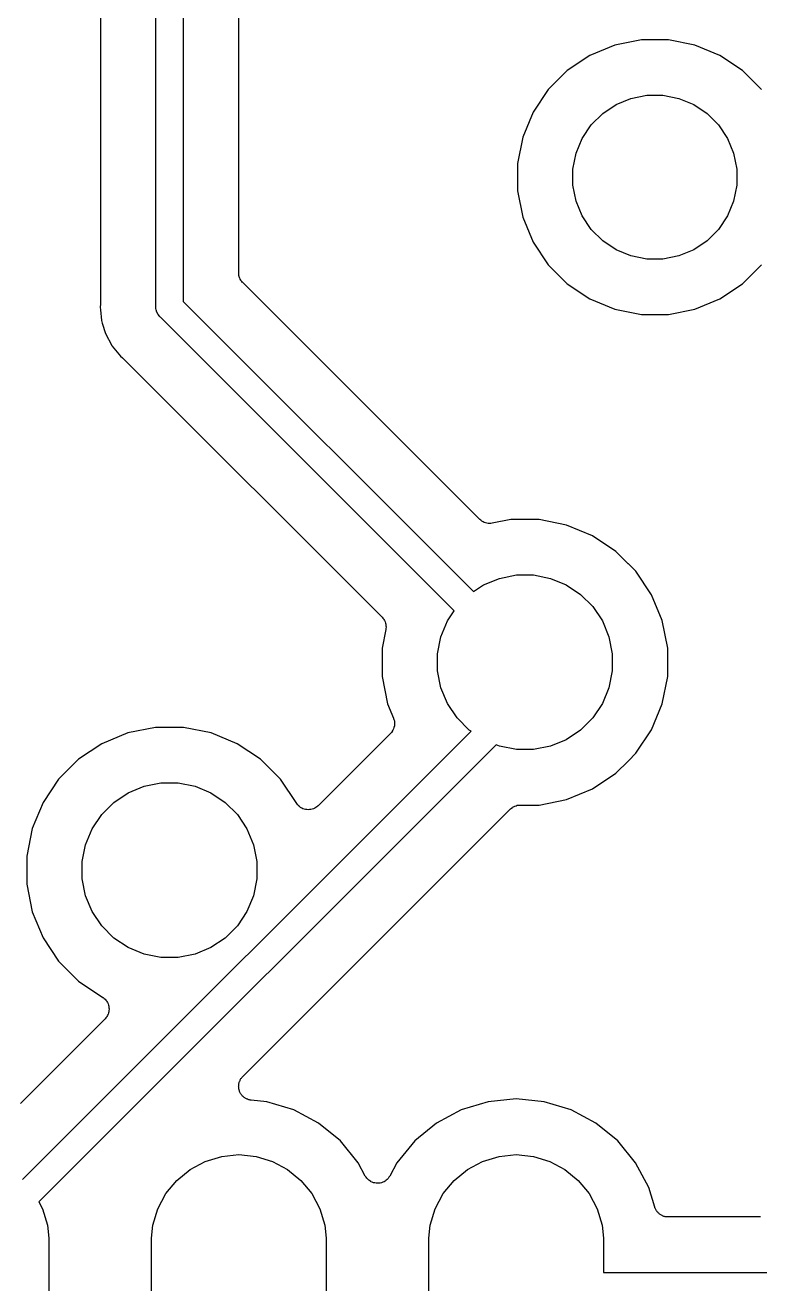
# Model space of a CAD drawing. Extents: x 20 to 116, y -135 to -20.
# Drawn here: x 52.98 to 59.71, y -99.23 to -87.7 of the extents above; entities that cross this region are included whole.
import ezdxf

# ---------------------------------------------------------------- set-up
doc = ezdxf.new("R2010")
doc.units = 0
doc.layers.add('BLACK', color=7, linetype='CONTINUOUS')

msp = doc.modelspace()

# ---------------------------------------------------------------- linework, layer by layer
at = {"layer": 'BLACK', "linetype": 'CONTINUOUS'}
for p, q in [((54.18, -90.2789), (54.18, -86.0758)), ((54.43, -86.0758), (54.43, -90.2332)), ((53.672, -86.503), (53.672, -90.2477)), ((54.938, -89.9702), (54.938, -86.503)), ((58.6261, -87.837), (58.3831, -87.8853)), ((58.8739, -87.837), (58.6261, -87.837)), ((59.1169, -87.8853), (58.8739, -87.837)), ((58.1541, -87.9802), (57.9481, -88.1179)), ((58.3831, -87.8853), (58.1541, -87.9802)), ((59.3459, -87.9802), (59.1169, -87.8853)), ((59.5519, -88.1178), (59.3459, -87.9802)), ((57.9481, -88.1179), (57.7728, -88.2931)), ((59.7271, -88.2931), (59.5519, -88.1178)), ((57.7728, -88.2931), (57.6352, -88.4991)), ((58.2719, -88.5124), (58.3947, -88.4304)), ((58.3947, -88.4304), (58.5312, -88.3738)), ((58.5312, -88.3738), (58.6761, -88.345)), ((58.6761, -88.345), (58.8239, -88.345)), ((58.8239, -88.345), (58.9688, -88.3738)), ((58.9688, -88.3738), (59.1053, -88.4304)), ((59.1053, -88.4304), (59.2281, -88.5124)), ((57.6352, -88.4991), (57.5403, -88.7281)), ((58.1674, -88.6169), (58.2719, -88.5124)), ((59.2281, -88.5124), (59.3326, -88.6169)), ((58.0854, -88.7397), (58.1674, -88.6169)), ((59.3326, -88.6169), (59.4146, -88.7397)), ((57.5403, -88.7281), (57.492, -88.9711)), ((58.0288, -88.8762), (58.0854, -88.7397)), ((59.4146, -88.7397), (59.4712, -88.8762)), ((58, -89.0211), (58.0288, -88.8762)), ((59.4712, -88.8762), (59.5, -89.0211)), ((57.492, -88.9711), (57.492, -89.2189)), ((58, -89.1689), (58, -89.0211)), ((59.5, -89.0211), (59.5, -89.1689)), ((57.492, -89.2189), (57.5403, -89.4619)), ((58.0288, -89.3138), (58, -89.1689)), ((59.5, -89.1689), (59.4712, -89.3138)), ((58.0854, -89.4503), (58.0288, -89.3138)), ((59.4712, -89.3138), (59.4146, -89.4503)), ((57.5403, -89.4619), (57.6352, -89.6909)), ((58.1674, -89.5731), (58.0854, -89.4503)), ((59.4146, -89.4503), (59.3326, -89.5731)), ((58.2719, -89.6776), (58.1674, -89.5731)), ((59.3326, -89.5731), (59.2281, -89.6776)), ((57.6352, -89.6909), (57.7728, -89.8969)), ((58.3947, -89.7596), (58.2719, -89.6776)), ((59.2281, -89.6776), (59.1053, -89.7596)), ((58.5312, -89.8162), (58.3947, -89.7596)), ((58.6761, -89.845), (58.5312, -89.8162)), ((58.9688, -89.8162), (58.8239, -89.845)), ((59.1053, -89.7596), (58.9688, -89.8162)), ((57.7728, -89.8969), (57.9481, -90.0721)), ((58.8239, -89.845), (58.6761, -89.845)), ((59.5519, -90.0722), (59.7271, -89.8969)), ((54.9391, -89.9818), (54.938, -89.9702)), ((54.9402, -89.9936), (54.9391, -89.9818)), ((54.9404, -89.9942), (54.9402, -89.9936)), ((54.9404, -89.9949), (54.9404, -89.9942)), ((54.9438, -90.0061), (54.9404, -89.9949)), ((54.9471, -90.0174), (54.9438, -90.0061)), ((54.9474, -90.018), (54.9471, -90.0174)), ((54.9476, -90.0186), (54.9474, -90.018)), ((54.9531, -90.029), (54.9476, -90.0186)), ((54.9585, -90.0394), (54.9531, -90.029)), ((54.9589, -90.0399), (54.9585, -90.0394)), ((54.9592, -90.0405), (54.9589, -90.0399)), ((54.9666, -90.0496), (54.9592, -90.0405)), ((54.974, -90.0587), (54.9666, -90.0496)), ((54.9749, -90.0597), (54.974, -90.0587)), ((54.9752, -90.06), (54.9749, -90.0597)), ((54.9749, -90.0597), (54.9749, -90.0597)), ((54.9749, -90.0597), (54.9749, -90.0597)), ((55.7276, -90.8124), (54.9752, -90.06)), ((57.9481, -90.0721), (58.1541, -90.2098)), ((59.3459, -90.2098), (59.5519, -90.0722)), ((53.6714, -90.2601), (53.6689, -90.285)), ((53.6689, -90.285), (53.6714, -90.3099)), ((53.672, -90.2494), (53.6714, -90.2548)), ((53.6714, -90.2548), (53.6714, -90.2601)), ((53.672, -90.2477), (53.672, -90.2494)), ((54.1794, -90.285), (54.18, -90.2789)), ((54.18, -90.2911), (54.1794, -90.285)), ((54.1808, -90.2995), (54.18, -90.2911)), ((54.43, -90.2332), (57.0892, -92.8924)), ((58.1541, -90.2098), (58.3831, -90.3047)), ((59.1169, -90.3047), (59.3459, -90.2098)), ((53.6714, -90.3099), (53.6812, -90.4091)), ((53.6812, -90.4091), (53.6887, -90.4339)), ((54.1818, -90.3095), (54.1808, -90.2995)), ((54.189, -90.3331), (54.1818, -90.3095)), ((54.2006, -90.3548), (54.189, -90.3331)), ((54.2116, -90.3682), (54.2006, -90.3548)), ((54.2162, -90.3738), (54.2116, -90.3682)), ((54.2209, -90.3777), (54.2162, -90.3738)), ((56.9124, -93.0692), (54.2209, -90.3777)), ((58.3831, -90.3047), (58.6261, -90.353)), ((58.6261, -90.353), (58.8739, -90.353)), ((58.8739, -90.353), (59.1169, -90.3047)), ((53.6887, -90.4339), (53.6887, -90.4339)), ((53.6887, -90.4339), (53.7174, -90.5284)), ((53.7174, -90.5284), (53.7761, -90.6384)), ((53.7761, -90.6384), (53.7792, -90.6421)), ((53.7792, -90.6421), (53.7792, -90.6421)), ((53.7792, -90.6421), (53.8552, -90.7348)), ((53.8552, -90.7348), (53.8746, -90.7506)), ((53.8746, -90.7506), (53.8759, -90.7518)), ((53.8759, -90.7518), (53.8797, -90.7556)), ((53.8797, -90.7556), (53.8838, -90.759)), ((53.8838, -90.759), (56.2511, -93.1263)), ((55.7277, -90.8125), (55.7276, -90.8124)), ((57.1463, -92.2311), (55.7277, -90.8125)), ((57.1554, -92.2386), (57.1463, -92.2311)), ((57.1645, -92.2462), (57.1554, -92.2386)), ((57.165, -92.2465), (57.1645, -92.2462)), ((57.1655, -92.2468), (57.165, -92.2465)), ((57.1758, -92.2524), (57.1655, -92.2468)), ((57.1862, -92.2581), (57.1758, -92.2524)), ((57.4312, -92.232), (57.2609, -92.2659)), ((57.6888, -92.232), (57.4312, -92.232)), ((57.9415, -92.2823), (57.6888, -92.232)), ((57.1868, -92.2583), (57.1862, -92.2581)), ((57.1873, -92.2586), (57.1868, -92.2583)), ((57.1986, -92.262), (57.1873, -92.2586)), ((57.2098, -92.2656), (57.1986, -92.262)), ((57.2104, -92.2656), (57.2098, -92.2656)), ((57.211, -92.2658), (57.2104, -92.2656)), ((57.2228, -92.267), (57.211, -92.2658)), ((57.2345, -92.2683), (57.2228, -92.267)), ((57.2351, -92.2682), (57.2345, -92.2683)), ((57.2357, -92.2683), (57.2351, -92.2682)), ((57.2475, -92.2672), (57.2357, -92.2683)), ((57.2591, -92.2662), (57.2475, -92.2672)), ((57.2603, -92.266), (57.2591, -92.2662)), ((57.2604, -92.266), (57.2603, -92.266)), ((57.2603, -92.266), (57.2603, -92.266)), ((57.2609, -92.2659), (57.2604, -92.266)), ((58.1796, -92.3809), (57.9415, -92.2823)), ((58.3938, -92.524), (58.1796, -92.3809)), ((58.5068, -92.637), (58.3938, -92.524)), ((58.5069, -92.6371), (58.5068, -92.637)), ((58.576, -92.7062), (58.5069, -92.6371)), ((58.7191, -92.9204), (58.576, -92.7062)), ((57.0892, -92.8924), (57.1811, -92.831)), ((57.1811, -92.831), (57.3266, -92.7707)), ((57.3266, -92.7707), (57.4812, -92.74)), ((57.4812, -92.74), (57.6388, -92.74)), ((57.6388, -92.74), (57.7934, -92.7707)), ((57.7934, -92.7707), (57.9389, -92.831)), ((57.9389, -92.831), (58.07, -92.9186)), ((58.07, -92.9186), (58.1814, -93.03)), ((58.8177, -93.1585), (58.7191, -92.9204)), ((58.1814, -93.03), (58.269, -93.1611)), ((56.2511, -93.1263), (56.2515, -93.1267)), ((56.2515, -93.1267), (56.2515, -93.1267)), ((56.2515, -93.1267), (56.2515, -93.1267)), ((56.2515, -93.1267), (56.2524, -93.1276)), ((56.2524, -93.1276), (56.2598, -93.1368)), ((56.2598, -93.1368), (56.2672, -93.1459)), ((56.2672, -93.1459), (56.2674, -93.1465)), ((56.2674, -93.1465), (56.2678, -93.1469)), ((56.2678, -93.1469), (56.2732, -93.1574)), ((56.2732, -93.1574), (56.2788, -93.1678)), ((56.2788, -93.1678), (56.2789, -93.1684)), ((56.2789, -93.1684), (56.2792, -93.169)), ((56.2792, -93.169), (56.2825, -93.1803)), ((56.7907, -93.3066), (56.851, -93.1611)), ((56.851, -93.1611), (56.9124, -93.0692)), ((58.269, -93.1611), (58.3293, -93.3066)), ((58.868, -93.4112), (58.8177, -93.1585)), ((56.2859, -93.2409), (56.252, -93.4112)), ((56.2825, -93.1803), (56.2859, -93.1916)), ((56.2859, -93.1916), (56.286, -93.1922)), ((56.287, -93.2291), (56.2859, -93.2409)), ((56.286, -93.1922), (56.2861, -93.1928)), ((56.2861, -93.1928), (56.2872, -93.2045)), ((56.2883, -93.2174), (56.287, -93.2291)), ((56.2872, -93.2045), (56.2883, -93.2162)), ((56.2883, -93.2162), (56.2883, -93.2168)), ((56.2883, -93.2168), (56.2883, -93.2174)), ((56.76, -93.4612), (56.7907, -93.3066)), ((58.3293, -93.3066), (58.36, -93.4612)), ((56.252, -93.4112), (56.252, -93.6688)), ((56.76, -93.6188), (56.76, -93.4612)), ((58.36, -93.4612), (58.36, -93.6188)), ((58.868, -93.6688), (58.868, -93.4112)), ((56.7907, -93.7734), (56.76, -93.6188)), ((58.36, -93.6188), (58.3293, -93.7734)), ((56.252, -93.6688), (56.3023, -93.9215)), ((58.8177, -93.9215), (58.868, -93.6688)), ((56.851, -93.9189), (56.7907, -93.7734)), ((58.3293, -93.7734), (58.269, -93.9189)), ((56.3023, -93.9215), (56.3565, -94.0524)), ((56.9386, -94.05), (56.851, -93.9189)), ((58.269, -93.9189), (58.1814, -94.05)), ((58.7191, -94.1596), (58.8177, -93.9215)), ((56.3565, -94.0524), (56.3567, -94.053)), ((56.3567, -94.053), (56.3567, -94.0531)), ((56.3567, -94.0531), (56.3568, -94.0531)), ((56.3568, -94.0531), (56.3572, -94.0541)), ((56.3572, -94.0541), (56.3604, -94.0654)), ((56.3604, -94.0654), (56.3638, -94.0768)), ((56.3638, -94.0768), (56.3639, -94.0774)), ((56.3639, -94.0774), (56.364, -94.0779)), ((56.364, -94.0779), (56.365, -94.0896)), ((56.365, -94.0896), (56.3662, -94.1015)), ((57.05, -94.1614), (56.9386, -94.05)), ((58.1814, -94.05), (58.07, -94.1614)), ((52.9592, -98.279), (57.0661, -94.1721)), ((53.9235, -94.1873), (53.6854, -94.2859)), ((54.1762, -94.137), (53.9235, -94.1873)), ((54.4338, -94.137), (54.1762, -94.137)), ((54.6865, -94.1873), (54.4338, -94.137)), ((54.9246, -94.2859), (54.6865, -94.1873)), ((56.329, -94.1908), (55.6658, -94.854)), ((56.3365, -94.1817), (56.329, -94.1908)), ((56.3441, -94.1726), (56.3365, -94.1817)), ((56.3443, -94.1721), (56.3441, -94.1726)), ((56.3447, -94.1717), (56.3443, -94.1721)), ((56.3503, -94.1612), (56.3447, -94.1717)), ((56.356, -94.1509), (56.3503, -94.1612)), ((56.3561, -94.1503), (56.356, -94.1509)), ((56.3564, -94.1498), (56.3561, -94.1503)), ((56.3599, -94.1384), (56.3564, -94.1498)), ((56.3634, -94.1272), (56.3599, -94.1384)), ((56.3635, -94.1267), (56.3634, -94.1272)), ((56.3637, -94.1261), (56.3635, -94.1267)), ((56.3649, -94.1142), (56.3637, -94.1261)), ((56.3661, -94.1026), (56.3649, -94.1142)), ((56.3662, -94.1015), (56.3661, -94.102)), ((56.3661, -94.102), (56.3661, -94.1026)), ((57.0661, -94.1721), (57.05, -94.1614)), ((58.07, -94.1614), (57.9389, -94.249)), ((58.576, -94.3738), (58.7191, -94.1596)), ((57.2954, -94.2963), (53.1084, -98.4833)), ((53.6854, -94.2859), (53.4712, -94.429)), ((55.1388, -94.429), (54.9246, -94.2859)), ((57.3266, -94.3093), (57.2954, -94.2963)), ((57.4812, -94.34), (57.3266, -94.3093)), ((57.7934, -94.3093), (57.6388, -94.34)), ((57.9389, -94.249), (57.7934, -94.3093)), ((53.4712, -94.429), (53.289, -94.6112)), ((55.321, -94.6112), (55.1388, -94.429)), ((57.6388, -94.34), (57.4812, -94.34)), ((58.3938, -94.556), (58.5069, -94.4429)), ((58.5069, -94.4429), (58.576, -94.3738)), ((58.5069, -94.4429), (58.5069, -94.4429)), ((58.1796, -94.6991), (58.3938, -94.556)), ((53.289, -94.6112), (53.1459, -94.8254)), ((53.9261, -94.736), (54.0716, -94.6757)), ((54.0716, -94.6757), (54.2262, -94.645)), ((54.2262, -94.645), (54.3838, -94.645)), ((54.3838, -94.645), (54.5384, -94.6757)), ((54.5384, -94.6757), (54.6839, -94.736)), ((55.4704, -94.8348), (55.321, -94.6112)), ((53.795, -94.8236), (53.9261, -94.736)), ((54.6839, -94.736), (54.815, -94.8236)), ((57.9415, -94.7977), (58.1796, -94.6991)), ((53.1459, -94.8254), (53.0473, -95.0635)), ((53.6836, -94.935), (53.795, -94.8236)), ((54.815, -94.8236), (54.9264, -94.935)), ((54.9747, -97.3355), (57.425, -94.8852)), ((55.478, -94.844), (55.4704, -94.8348)), ((55.4855, -94.8534), (55.478, -94.844)), ((55.4858, -94.8536), (55.4855, -94.8534)), ((55.4861, -94.8539), (55.4858, -94.8536)), ((55.4954, -94.8616), (55.4861, -94.8539)), ((55.5046, -94.8693), (55.4954, -94.8616)), ((55.5049, -94.8694), (55.5046, -94.8693)), ((55.5052, -94.8697), (55.5049, -94.8694)), ((55.5158, -94.8754), (55.5052, -94.8697)), ((55.5264, -94.8811), (55.5158, -94.8754)), ((55.5267, -94.8812), (55.5264, -94.8811)), ((55.5271, -94.8814), (55.5267, -94.8812)), ((55.5385, -94.8849), (55.5271, -94.8814)), ((55.55, -94.8885), (55.5385, -94.8849)), ((55.5504, -94.8886), (55.55, -94.8885)), ((55.5508, -94.8887), (55.5504, -94.8886)), ((55.5626, -94.8899), (55.5508, -94.8887)), ((55.5746, -94.8912), (55.5626, -94.8899)), ((55.575, -94.8912), (55.5746, -94.8912)), ((55.5754, -94.8912), (55.575, -94.8912)), ((55.5872, -94.8901), (55.5754, -94.8912)), ((55.5993, -94.8891), (55.5872, -94.8901)), ((55.5997, -94.8889), (55.5993, -94.8891)), ((55.6001, -94.8889), (55.5997, -94.8889)), ((55.6115, -94.8855), (55.6001, -94.8889)), ((55.6231, -94.8821), (55.6115, -94.8855)), ((55.6235, -94.882), (55.6231, -94.8821)), ((55.6239, -94.8818), (55.6235, -94.882)), ((55.6345, -94.8763), (55.6239, -94.8818)), ((55.6451, -94.8707), (55.6345, -94.8763)), ((55.6454, -94.8705), (55.6451, -94.8707)), ((55.6458, -94.8703), (55.6454, -94.8705)), ((55.6551, -94.8628), (55.6458, -94.8703)), ((55.6645, -94.8553), (55.6551, -94.8628)), ((55.6651, -94.8547), (55.6645, -94.8553)), ((55.6658, -94.854), (55.6651, -94.8547)), ((55.6651, -94.8547), (55.6651, -94.8547)), ((55.6651, -94.8547), (55.6651, -94.8547)), ((57.425, -94.8852), (57.4253, -94.8849)), ((57.4253, -94.8849), (57.4263, -94.884)), ((57.4253, -94.8849), (57.4253, -94.8849)), ((57.4253, -94.8849), (57.4253, -94.8849)), ((57.4263, -94.884), (57.4355, -94.8766)), ((57.4355, -94.8766), (57.4445, -94.8692)), ((57.4445, -94.8692), (57.4451, -94.8689)), ((57.4451, -94.8689), (57.4456, -94.8685)), ((57.4456, -94.8685), (57.4561, -94.8631)), ((57.4561, -94.8631), (57.4664, -94.8576)), ((57.4664, -94.8576), (57.467, -94.8574)), ((57.467, -94.8574), (57.4676, -94.8571)), ((57.4676, -94.8571), (57.4789, -94.8538)), ((57.4789, -94.8538), (57.4901, -94.8504)), ((57.4901, -94.8504), (57.4908, -94.8504)), ((57.4908, -94.8504), (57.4914, -94.8502)), ((57.4914, -94.8502), (57.5031, -94.8491)), ((57.5031, -94.8491), (57.5148, -94.848)), ((57.5148, -94.848), (57.6888, -94.848)), ((57.6888, -94.848), (57.9415, -94.7977)), ((53.596, -95.0661), (53.6836, -94.935)), ((54.9264, -94.935), (55.014, -95.0661)), ((53.0473, -95.0635), (52.997, -95.3162)), ((53.5357, -95.2116), (53.596, -95.0661)), ((55.014, -95.0661), (55.0743, -95.2116)), ((53.505, -95.3662), (53.5357, -95.2116)), ((55.0743, -95.2116), (55.105, -95.3662)), ((52.997, -95.3162), (52.997, -95.5738)), ((53.505, -95.5238), (53.505, -95.3662)), ((55.105, -95.3662), (55.105, -95.5238)), ((52.997, -95.5738), (53.0473, -95.8265)), ((53.5357, -95.6784), (53.505, -95.5238)), ((55.105, -95.5238), (55.0743, -95.6784)), ((53.596, -95.8239), (53.5357, -95.6784)), ((55.0743, -95.6784), (55.014, -95.8239)), ((53.0473, -95.8265), (53.1459, -96.0646)), ((53.6836, -95.955), (53.596, -95.8239)), ((55.014, -95.8239), (54.9264, -95.955)), ((53.795, -96.0664), (53.6836, -95.955)), ((54.9264, -95.955), (54.815, -96.0664)), ((53.1459, -96.0646), (53.289, -96.2788)), ((53.9261, -96.154), (53.795, -96.0664)), ((54.0716, -96.2143), (53.9261, -96.154)), ((54.6839, -96.154), (54.5384, -96.2143)), ((54.815, -96.0664), (54.6839, -96.154)), ((53.289, -96.2788), (53.4712, -96.461)), ((54.2262, -96.245), (54.0716, -96.2143)), ((54.3838, -96.245), (54.2262, -96.245)), ((54.5384, -96.2143), (54.3838, -96.245)), ((53.4712, -96.461), (53.6948, -96.6104)), ((53.6948, -96.6104), (53.6956, -96.6109)), ((53.6956, -96.6109), (53.6956, -96.6109)), ((53.6956, -96.6109), (53.6956, -96.611)), ((53.6956, -96.611), (53.6962, -96.6114)), ((53.6962, -96.6114), (53.7054, -96.6191)), ((53.7054, -96.6191), (53.7147, -96.6268)), ((53.7147, -96.6268), (53.7149, -96.6271)), ((53.7149, -96.6271), (53.7152, -96.6274)), ((53.7152, -96.6274), (53.7227, -96.6367)), ((53.7227, -96.6367), (53.7302, -96.6461)), ((53.7302, -96.6461), (53.7304, -96.6464)), ((53.7304, -96.6464), (53.7307, -96.6467)), ((53.7307, -96.6467), (53.7362, -96.6573)), ((53.7362, -96.6573), (53.7418, -96.668)), ((53.745, -96.7531), (53.7415, -96.7648)), ((53.7418, -96.668), (53.7419, -96.6684)), ((53.7419, -96.6684), (53.7421, -96.6687)), ((53.7421, -96.6687), (53.7454, -96.6802)), ((53.7486, -96.7418), (53.745, -96.7531)), ((53.7454, -96.6802), (53.7489, -96.6917)), ((53.7487, -96.7411), (53.7486, -96.7415)), ((53.7486, -96.7415), (53.7486, -96.7418)), ((53.7499, -96.729), (53.7487, -96.7411)), ((53.7489, -96.6917), (53.7489, -96.6921)), ((53.7489, -96.6921), (53.749, -96.6925)), ((53.749, -96.6925), (53.7501, -96.7045)), ((53.7512, -96.7172), (53.7499, -96.729)), ((53.7501, -96.7045), (53.7512, -96.7164)), ((53.7512, -96.7164), (53.7512, -96.7168)), ((53.7512, -96.7168), (53.7512, -96.7172)), ((53.714, -96.8058), (52.9385, -97.5813)), ((53.7217, -96.7964), (53.714, -96.8058)), ((53.7293, -96.7873), (53.7217, -96.7964)), ((53.7295, -96.7869), (53.7293, -96.7873)), ((53.7298, -96.7866), (53.7295, -96.7869)), ((53.7355, -96.7759), (53.7298, -96.7866)), ((53.7412, -96.7655), (53.7355, -96.7759)), ((53.7413, -96.7651), (53.7412, -96.7655)), ((53.7415, -96.7648), (53.7413, -96.7651)), ((54.9375, -97.4249), (54.9381, -97.4185)), ((54.938, -97.4308), (54.9375, -97.4249)), ((54.938, -97.4368), (54.938, -97.4308)), ((54.9392, -97.4431), (54.938, -97.4368)), ((54.9381, -97.4185), (54.9382, -97.412)), ((54.9382, -97.412), (54.9394, -97.4061)), ((54.9398, -97.4496), (54.9392, -97.4431)), ((54.9394, -97.4061), (54.94, -97.4002)), ((54.94, -97.4002), (54.9419, -97.394)), ((54.9419, -97.394), (54.9432, -97.3877)), ((54.9432, -97.3877), (54.9455, -97.3822)), ((54.9455, -97.3822), (54.9472, -97.3765)), ((54.9472, -97.3765), (54.9503, -97.3708)), ((54.9503, -97.3708), (54.9528, -97.3649)), ((54.9528, -97.3649), (54.9561, -97.3599)), ((54.9561, -97.3599), (54.9589, -97.3547)), ((54.9589, -97.3547), (54.9631, -97.3497)), ((54.9631, -97.3497), (54.9667, -97.3443)), ((54.9667, -97.3443), (54.9709, -97.3401)), ((54.9709, -97.3401), (54.9747, -97.3355)), ((54.9415, -97.4553), (54.9398, -97.4496)), ((54.9426, -97.4611), (54.9415, -97.4553)), ((54.9451, -97.4671), (54.9426, -97.4611)), ((54.9469, -97.4733), (54.9451, -97.4671)), ((54.9497, -97.4786), (54.9469, -97.4733)), ((54.9519, -97.4841), (54.9497, -97.4786)), ((54.9554, -97.4895), (54.9519, -97.4841)), ((54.9585, -97.4952), (54.9554, -97.4895)), ((54.9622, -97.4999), (54.9585, -97.4952)), ((54.9655, -97.5049), (54.9622, -97.4999)), ((54.97, -97.5095), (54.9655, -97.5049)), ((54.9741, -97.5145), (54.97, -97.5095)), ((54.9786, -97.5183), (54.9741, -97.5145)), ((54.9828, -97.5226), (54.9786, -97.5183)), ((54.9881, -97.5262), (54.9828, -97.5226)), ((54.9931, -97.5304), (54.9881, -97.5262)), ((54.9983, -97.5332), (54.9931, -97.5304)), ((55.0033, -97.5366), (54.9983, -97.5332)), ((55.0092, -97.5391), (55.0033, -97.5366)), ((55.0149, -97.5422), (55.0092, -97.5391)), ((55.0205, -97.544), (55.0149, -97.5422)), ((55.026, -97.5464), (55.0205, -97.544)), ((55.0324, -97.5477), (55.026, -97.5464)), ((55.0385, -97.5496), (55.0324, -97.5477)), ((55.0444, -97.5503), (55.0385, -97.5496)), ((55.0503, -97.5515), (55.0444, -97.5503)), ((55.052, -97.5517), (55.0503, -97.5515)), ((55.1964, -97.5659), (55.052, -97.5517)), ((57.48, -97.5407), (57.2236, -97.5659)), ((57.7364, -97.5659), (57.48, -97.5407)), ((55.443, -97.6407), (55.1964, -97.5659)), ((55.6702, -97.7622), (55.443, -97.6407)), ((56.977, -97.6407), (56.7498, -97.7622)), ((57.2236, -97.5659), (56.977, -97.6407)), ((57.983, -97.6407), (57.7364, -97.5659)), ((58.2102, -97.7622), (57.983, -97.6407)), ((55.8694, -97.9256), (55.6702, -97.7622)), ((56.7498, -97.7622), (56.5506, -97.9256)), ((58.4094, -97.9256), (58.2102, -97.7622)), ((56.0328, -98.1248), (55.8694, -97.9256)), ((56.5506, -97.9256), (56.3872, -98.1248)), ((58.5728, -98.1248), (58.4094, -97.9256)), ((54.4934, -98.1866), (54.6324, -98.1123)), ((54.6324, -98.1123), (54.7832, -98.0666)), ((54.7832, -98.0666), (54.94, -98.0511)), ((54.94, -98.0511), (55.0968, -98.0666)), ((55.0968, -98.0666), (55.2476, -98.1123)), ((55.2476, -98.1123), (55.3866, -98.1866)), ((56.098, -98.2467), (56.0328, -98.1248)), ((56.3872, -98.1248), (56.322, -98.2467)), ((57.0334, -98.1866), (57.1724, -98.1123)), ((57.1724, -98.1123), (57.3232, -98.0666)), ((57.3232, -98.0666), (57.48, -98.0511)), ((57.48, -98.0511), (57.6368, -98.0666)), ((57.6368, -98.0666), (57.7876, -98.1123)), ((57.7876, -98.1123), (57.9266, -98.1866)), ((58.6943, -98.352), (58.5728, -98.1248)), ((54.3716, -98.2866), (54.4934, -98.1866)), ((55.3866, -98.1866), (55.5084, -98.2866)), ((56.1047, -98.2568), (56.098, -98.2467)), ((56.3212, -98.2483), (56.3143, -98.2582)), ((56.3214, -98.2478), (56.3212, -98.2483)), ((56.322, -98.2467), (56.3214, -98.2478)), ((56.3214, -98.2478), (56.3214, -98.2478)), ((56.3214, -98.2478), (56.3214, -98.2478)), ((56.9116, -98.2866), (57.0334, -98.1866)), ((57.9266, -98.1866), (58.0484, -98.2866)), ((54.2716, -98.4084), (54.3716, -98.2866)), ((55.5084, -98.2866), (55.6084, -98.4084)), ((56.1114, -98.2669), (56.1047, -98.2568)), ((56.1116, -98.2671), (56.1114, -98.2669)), ((56.1118, -98.2673), (56.1116, -98.2671)), ((56.1203, -98.276), (56.1118, -98.2673)), ((56.1288, -98.2845), (56.1203, -98.276)), ((56.1291, -98.2847), (56.1288, -98.2845)), ((56.1293, -98.2849), (56.1291, -98.2847)), ((56.1394, -98.2917), (56.1293, -98.2849)), ((56.1494, -98.2984), (56.1394, -98.2917)), ((56.1496, -98.2985), (56.1494, -98.2984)), ((56.1498, -98.2987), (56.1496, -98.2985)), ((56.1611, -98.3034), (56.1498, -98.2987)), ((56.1722, -98.3081), (56.1611, -98.3034)), ((56.1724, -98.3082), (56.1722, -98.3081)), ((56.1727, -98.3083), (56.1724, -98.3082)), ((56.1847, -98.3107), (56.1727, -98.3083)), ((56.1964, -98.3131), (56.1847, -98.3107)), ((56.1967, -98.3131), (56.1964, -98.3131)), ((56.197, -98.3132), (56.1967, -98.3131)), ((56.2092, -98.3132), (56.197, -98.3132)), ((56.2212, -98.3134), (56.2092, -98.3132)), ((56.2215, -98.3133), (56.2212, -98.3134)), ((56.2218, -98.3133), (56.2215, -98.3133)), ((56.2338, -98.311), (56.2218, -98.3133)), ((56.2456, -98.3088), (56.2338, -98.311)), ((56.2458, -98.3087), (56.2456, -98.3088)), ((56.2461, -98.3086), (56.2458, -98.3087)), ((56.2575, -98.304), (56.2461, -98.3086)), ((56.2686, -98.2995), (56.2575, -98.304)), ((56.2688, -98.2994), (56.2686, -98.2995)), ((56.2691, -98.2993), (56.2688, -98.2994)), ((56.2792, -98.2926), (56.2691, -98.2993)), ((56.2894, -98.286), (56.2792, -98.2926)), ((56.2896, -98.2858), (56.2894, -98.286)), ((56.2898, -98.2857), (56.2896, -98.2858)), ((56.2984, -98.2772), (56.2898, -98.2857)), ((56.3071, -98.2687), (56.2984, -98.2772)), ((56.3073, -98.2685), (56.3071, -98.2687)), ((56.3075, -98.2683), (56.3073, -98.2685)), ((56.3143, -98.2582), (56.3075, -98.2683)), ((56.8116, -98.4084), (56.9116, -98.2866)), ((58.0484, -98.2866), (58.1484, -98.4084)), ((58.7488, -98.5319), (58.6943, -98.352)), ((54.1973, -98.5474), (54.2716, -98.4084)), ((55.6084, -98.4084), (55.6827, -98.5474)), ((56.7373, -98.5474), (56.8116, -98.4084)), ((58.1484, -98.4084), (58.2227, -98.5474)), ((53.1084, -98.4833), (53.1427, -98.5474)), ((53.1427, -98.5474), (53.1884, -98.6982)), ((54.1516, -98.6982), (54.1973, -98.5474)), ((55.6827, -98.5474), (55.7284, -98.6982)), ((56.6916, -98.6982), (56.7373, -98.5474)), ((58.2227, -98.5474), (58.2684, -98.6982)), ((58.751, -98.5371), (58.7488, -98.5319)), ((58.7526, -98.5426), (58.751, -98.5371)), ((58.7557, -98.5485), (58.7526, -98.5426)), ((58.7583, -98.5548), (58.7557, -98.5485)), ((58.7615, -98.5595), (58.7583, -98.5548)), ((58.7641, -98.5645), (58.7615, -98.5595)), ((58.7683, -98.5698), (58.7641, -98.5645)), ((58.7721, -98.5754), (58.7683, -98.5698)), ((58.7761, -98.5794), (58.7721, -98.5754)), ((58.7796, -98.5839), (58.7761, -98.5794)), ((58.7848, -98.5882), (58.7796, -98.5839)), ((58.7895, -98.593), (58.7848, -98.5882)), ((58.7943, -98.5961), (58.7895, -98.593)), ((58.7986, -98.5998), (58.7943, -98.5961)), ((53.1884, -98.6982), (53.2, -98.8157)), ((54.14, -98.8157), (54.1516, -98.6982)), ((55.7284, -98.6982), (55.74, -98.8157)), ((56.68, -98.8157), (56.6916, -98.6982)), ((58.2684, -98.6982), (58.28, -98.8157)), ((58.8045, -98.603), (58.7986, -98.5998)), ((58.8101, -98.6068), (58.8045, -98.603)), ((58.8154, -98.609), (58.8101, -98.6068)), ((58.8203, -98.6117), (58.8154, -98.609)), ((58.8268, -98.6138), (58.8203, -98.6117)), ((58.833, -98.6164), (58.8268, -98.6138)), ((58.8385, -98.6175), (58.833, -98.6164)), ((58.844, -98.6192), (58.8385, -98.6175)), ((58.8507, -98.62), (58.844, -98.6192)), ((58.8573, -98.6213), (58.8507, -98.62)), ((58.8629, -98.6214), (58.8573, -98.6213)), ((58.8686, -98.622), (58.8629, -98.6214)), ((58.8704, -98.622), (58.8686, -98.622)), ((59.7052, -98.622), (58.8704, -98.622)), ((59.7169, -98.6209), (59.7052, -98.622)), ((53.2, -98.8157), (53.2, -99.6943)), ((54.14, -99.6943), (54.14, -98.8157)), ((55.74, -98.8157), (55.74, -99.6943)), ((56.68, -99.6943), (56.68, -98.8157)), ((58.28, -98.8157), (58.28, -99.13)), ((58.28, -99.13), (59.9682, -99.13))]:
    msp.add_line(p, q, dxfattribs=at)

doc.saveas('drawing.dxf')
